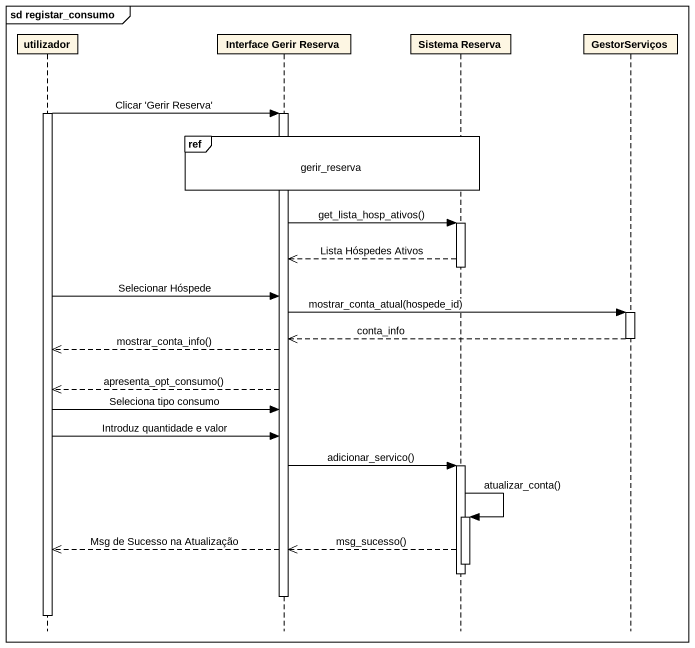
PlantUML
@startuml
mainframe sd registar_consumo
hide footbox
participant utilizador
participant "Interface Gerir Reserva" as Interface_Gerir_Reserva
participant "Sistema Reserva" as Sistema_Reserva
participant GestorServiços

activate utilizador
utilizador -> Interface_Gerir_Reserva : Clicar 'Gerir Reserva'
activate Interface_Gerir_Reserva
ref over Interface_Gerir_Reserva, Sistema_Reserva : gerir_reserva
Interface_Gerir_Reserva -> Sistema_Reserva : get_lista_hosp_ativos()
activate Sistema_Reserva
Sistema_Reserva -->> Interface_Gerir_Reserva : Lista Hóspedes Ativos
deactivate Sistema_Reserva
utilizador -> Interface_Gerir_Reserva : Selecionar Hóspede
Interface_Gerir_Reserva -> GestorServiços : mostrar_conta_atual(hospede_id)
activate GestorServiços
GestorServiços -->> Interface_Gerir_Reserva : conta_info
deactivate GestorServiços
Interface_Gerir_Reserva -->> utilizador : mostrar_conta_info()
Interface_Gerir_Reserva -->> utilizador : apresenta_opt_consumo()
utilizador -> Interface_Gerir_Reserva : Seleciona tipo consumo
utilizador -> Interface_Gerir_Reserva : Introduz quantidade e valor
Interface_Gerir_Reserva -> Sistema_Reserva : adicionar_servico()
activate Sistema_Reserva
Sistema_Reserva -> Sistema_Reserva : atualizar_conta()
activate Sistema_Reserva
Interface_Gerir_Reserva -->> utilizador : Msg de Sucesso na Atualização
Sistema_Reserva -->> Interface_Gerir_Reserva : msg_sucesso()
deactivate Sistema_Reserva
deactivate Sistema_Reserva
deactivate Interface_Gerir_Reserva
deactivate utilizador
@enduml
